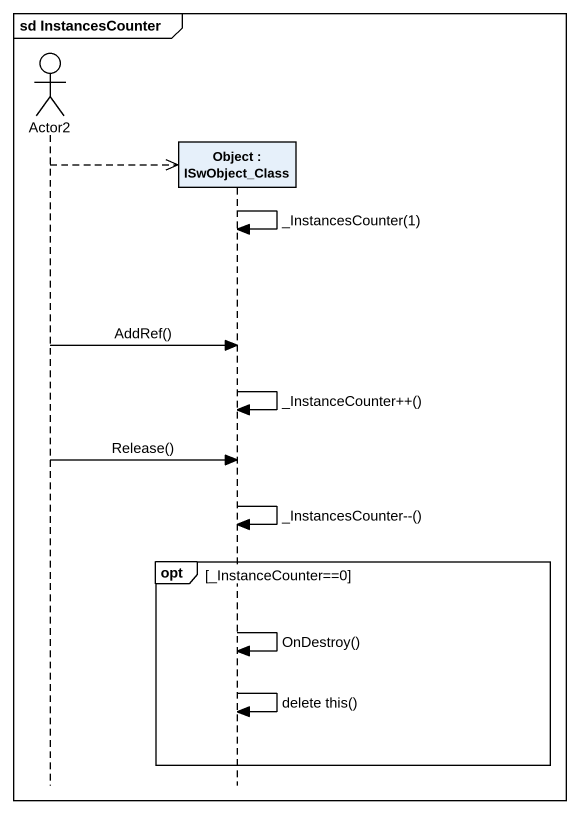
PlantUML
@startuml
mainframe sd InstancesCounter
hide footbox
actor Actor2
participant "Object : ISwObject_Class" as Object_

Actor2 -->> Object_ **
Object_ -> Object_ : _InstancesCounter(1)
Actor2 -> Object_ : AddRef()
Object_ -> Object_ : _InstanceCounter++()
Actor2 -> Object_ : Release()
Object_ -> Object_ : _InstancesCounter--()
opt _InstanceCounter==0
  Object_ -> Object_ : OnDestroy()
  Object_ -> Object_ : delete this()
end
@enduml
